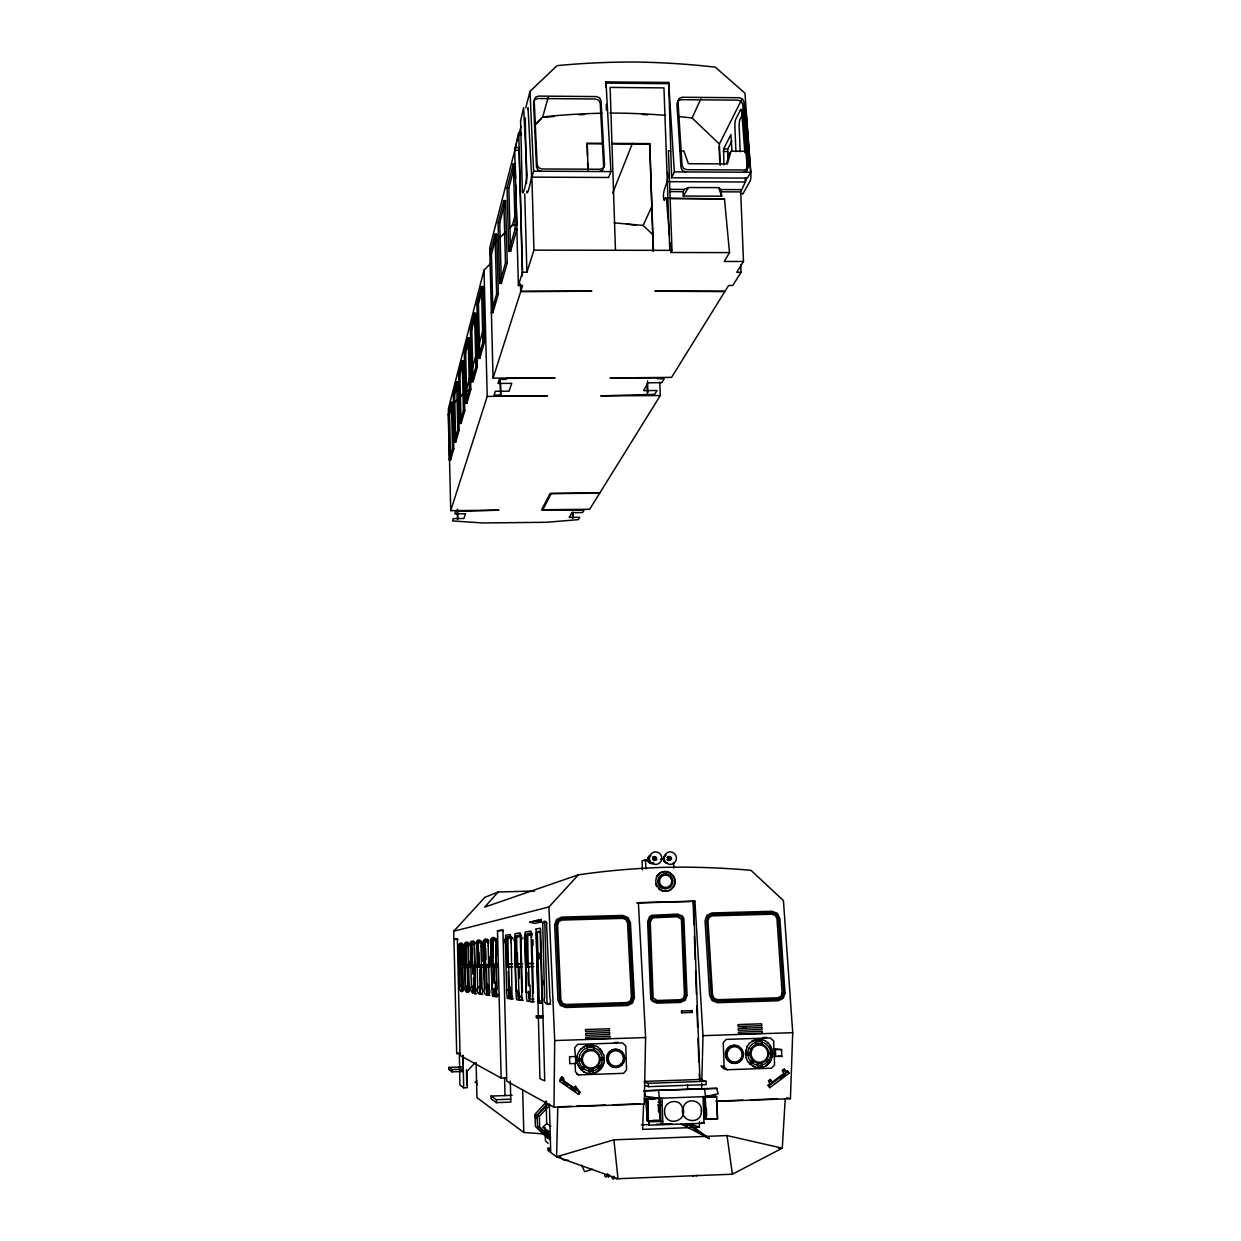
<?xml version="1.0" encoding="UTF-8"?>
<svg xmlns="http://www.w3.org/2000/svg" width="1241" height="1241" viewBox="0 0 1241 1241"><rect width="100%" height="100%" fill="white"/><g stroke="black" fill="none" stroke-linecap="round" stroke-linejoin="round"><path stroke-width="1.5" d="M701.848 1080.135L702.995 1035.661L694.913 901.137L638.386 902.672L645.599 1037.554L644.281 1103.994L553.982 1107.236L554.696 1040.563L548.941 906.969L578.415 874.796A951.816 863.224 89.5 0 1 664.726 867.319A952.266 863.907 89.8 0 1 750.976 870.329L783.428 900.578L792.72 1032.683L790.424 1098.719L716.46 1101.388M459.899 947.829L460.023 944.758L462.8 944.323M460.737 947.814L460.861 944.742M465.515 947.054L465.484 945.254M470.463 945.937C467.717 940.166 476.699 938.754 474.217 945.409M471.409 946.247L471.394 944.37M476.777 945.053C474.558 937.188 484.037 939.235 481.012 946.402L482.02 987.836C485.076 996.926 475.024 995.623 477.645 987.371L479.631 987.324L480.112 994.134M477.769 945.363L477.738 943.424M490.955 943.051C488.396 934.535 499.487 936.536 495.78 944.479L496.695 996.818L492.615 996.244L492.196 994.041L490.8 942.338M491.948 943.036L492.212 939.685L496.291 939.034M785.243 1098.626L782.28 1148.173L732.392 1174.219L618.002 1178.717L556.573 1156.798L557.798 1106.817L571.139 1106.336M506.592 941.376L506.561 939.111M701.615 1088.931L701.77 1083.362M526.262 938.661L526.572 935.419L532.28 934.551M460.349 945.564L460.675 965.312L463.963 965.234M643.598 1103.714L642.621 1129.388L689.856 1127.635M478.281 942.85L478.654 964.862L482.733 964.753M500.573 383.624L500.868 395.088L494.104 395.119L495.376 391.272L508.996 391.21L511.773 383.36L497.967 383.422L499.285 379.42L506.25 379.389L506.592 378.396L555.099 377.853L493.065 378.102L520.677 291.682L591.864 291.185L520.832 291.216L522.663 285.492L518.381 285.492L514.705 150.27L518.536 133.19L521.406 133.206M522.399 275.843L519.064 147.679L514.829 147.648M693.641 1127.495L699.303 1127.278L699.552 1121.802M459.03 946.107C458.27 944.122 462.815 943.346 462.179 945.642M459.915 946.65L460.039 945.564L462.815 945.146M460.752 946.619L460.876 945.549M464.615 945.27L464.786 943.905L467.873 943.765M465.53 945.828L465.654 943.874L468.648 943.408M466.352 945.223L466.523 943.843M466.399 945.813L466.538 944.68M470.494 944.385C469.687 942.214 474.776 941.345 474.109 943.843M471.44 944.975L471.564 942.943L474.776 942.431M476.808 943.439C477.754 938.925 482.889 942.571 480.903 946.418M477.785 944.044L477.925 941.935L481.399 941.392M484.642 943.051L484.812 941.795L488.566 941.221M485.541 942.369L485.758 940.833M490.986 941.314C490.66 937.824 497.563 938.32 495.702 942.384M772.042 1056.774L772.352 1053.02L770.258 1045.853M745.562 1053.966L745.872 1050.212M506.638 939.84C504.87 936.536 512.486 934.861 511.928 938.305M604.212 1058.728C605.05 1067.601 596.207 1075.761 587.412 1073.403M584.185 1072.1C576.212 1067.725 574.412 1055.827 580.664 1049.25M576.956 1059.705L577.313 1055.905M608.369 1176.732L609.176 1175.274L608.369 1176.732L607.501 1174.638L609.052 1176.701M723.875 164.882L723.612 148.904L730.933 134.586L731.957 151.262M727.815 159.158L727.784 148.92L731.88 140.978M740.722 264.643L741.032 272.337L736.751 272.337L743.483 261.479L740.706 191.905L745.732 181.093A5.833 1.024 -89 0 0 746.384 178.192M525.253 117.988L526.525 183.404M490.505 263.588L484.021 270.104L448.373 408.723L450.716 510.656L498.96 510.175L455.633 511.416L454.842 513.836L465.592 513.727L463.901 518.49L453.26 518.598L452.484 520.941L482.625 522.957L546.459 522.29L578.29 519.638L579.718 517.295L569.185 517.404L571.961 512.657L582.618 512.549L584.092 510.144L541.541 509.973L550.104 493.406L599.837 492.956L660.274 395.569L659.793 382.073M516.628 143.336L489.73 247.905L493.065 378.102M517.249 140.947L521.034 126.256M525.75 107.889L530 91.369L557.069 65.633A793.185 764.689 34.5 0 1 636.199 62.05A793.309 765.449 34 0 1 715.281 67.154L744.941 93.168L750.681 172.251L747.392 178.115L671.598 177.773L668.697 82.449L605.98 81.906L605.686 86.963M448.28 414.401L451.429 402.286L452.717 402.286L453.803 448.823L450.592 459.977L449.32 459.992L448.28 414.401L449.537 414.401L452.251 404.008M453.322 394.995L456.688 382.011L458.022 382.011L459.154 430.162L455.726 442.122L454.408 442.122L453.322 394.995L454.625 394.995L458.022 382.011M458.596 374.673L462.21 360.743L463.591 360.728L464.786 410.585L461.094 423.414L459.744 423.414L458.596 374.673L459.946 374.673L463.591 360.728M464.258 352.863L468.152 337.862L469.579 337.862L470.835 389.519L466.88 403.325L465.468 403.341L464.258 352.863L465.654 352.847L469.579 337.862M470.355 329.377L474.558 313.213L476.048 313.197L477.366 366.809L473.085 381.701L471.627 381.716L470.355 329.377L471.813 329.377L474.636 318.596M476.932 304.045L481.477 286.547L483.028 286.547L484.424 342.252L479.802 358.37L478.281 358.37L476.932 304.045L478.437 304.029L483.028 286.547M495.066 234.192L489.807 254.436L491.436 254.436L496.741 234.208L495.066 234.192L496.617 294.024L491.312 312.67L492.925 312.67L498.293 294.024L496.741 234.208M498.06 222.666L503.799 200.561L505.552 200.577L507.212 263.014L501.348 283.398L499.658 283.398L498.06 222.666L499.751 222.682L505.552 200.577M508.779 251.38L515.139 229.027L516.97 229.027L510.547 251.38L508.779 251.38L507.073 187.949L513.371 163.703L515.201 163.719L515.62 179.076M527.658 108.758L528.03 107.734L531.396 172.701C532.73 176.3 526.665 199.289 526.789 191.176M510.547 251.38L508.857 187.949L514.224 167.442M726.621 163.548L729.537 152.55M465.592 945.006L468.664 944.246M471.502 944.122L474.807 943.315M469.734 377.714L466.104 390.698L469.874 390.326M472.325 368.453L475.955 355.469M478.545 346.208L483.214 329.517M509.772 227.77L512.44 225.086L515.558 213.964M534.514 125.077L542.705 116.918L548.351 96.767M449.32 459.992L452.5 448.839L451.429 402.286M454.408 442.122L457.82 430.177L456.688 382.011M459.744 423.414L463.405 410.585L462.21 360.743M465.468 403.341L469.408 389.534L468.152 337.862M471.627 381.716L475.877 366.824L474.558 313.213M478.281 358.37L482.873 342.252L481.477 286.547M499.658 283.398L505.459 263.014L503.799 200.561M518.381 285.492L522.539 272.229L526.898 272.229L533.956 250.155L531.893 177.122L533.599 171.18L530 91.369M477.847 943.16L481.415 942.307M493.22 939.654L493.298 957.897M450.716 510.656L487.217 396.422L484.021 270.104M506.731 938.801L511.587 937.7L511.881 939.08M507.941 938.398L508.19 962.194M487.217 396.422L547.483 395.801L500.557 396.019L500.868 395.088M587.396 155.296L587.226 143.211L602.381 143.304M747.098 1046.675L745.376 1053.935L746.167 1057.704M603.871 1062.513L600.52 1069.168L594.501 1073.155M527.751 935.388L528.03 961.666M761.416 1063.072L761.757 1065.631L757.662 1065.74L758.623 1067.787L760.811 1067.71L761.617 1065.616M605.98 81.906L610.913 171.568L608.633 177.479L531.893 177.122M612.682 193.084L632.46 143.32M653.231 251.411L649.726 143.599L611.844 143.367M652.968 234.797L643.164 225.428L651.944 206.161M720.183 165.317L719.361 144.018L692.106 118.004L700.901 98.722M667.456 172.452C669.923 182.474 660.817 190.183 664.168 200.359L665.238 198.079L724.48 198.901L729.506 252.606L724.248 261.463L743.483 261.479M671.598 177.773L674.328 171.879L668.697 82.449M719.361 144.018L741.529 99.947M683.124 191.672L684.256 189.408L688.476 187.515L718.57 187.639L720.835 189.563L721.719 196.202L683.279 196.047L683.124 191.672L669.628 191.61M729.506 252.606L670.885 252.512L672.001 250.356L668.418 150.828L670.621 150.844M743.064 113.458L739.931 119.539A5.74 0.977 -88.9 0 0 739.186 126.83L740.194 151.743M660.274 395.569L600.737 395.863L654.674 394.343L657.001 390.527L643.552 390.589L648.128 382.771L661.763 382.709L664.183 378.722L657.327 378.753L657.916 377.776L609.983 377.978L671.567 377.373L724.791 291.604L654.876 291.17L725.07 291.154L728.591 285.477L732.795 285.477L741.032 272.337M683.279 196.047L688.476 187.515M771.033 1060.341L766.302 1065.802L762.905 1067.322M746.896 1046.644L749.13 1043.603M690.896 1126.533L692.618 1123.555M751.394 1063.925L752.744 1062.172L751.379 1060.869L750.045 1062.622L751.394 1063.925L753.303 1062.28L751.953 1060.977L750.045 1062.622M560.374 1078.491L561.754 1076.8L563.507 1078.01L564.298 1081.113L576.243 1089.412L575.421 1086.294L574.04 1087.985L574.862 1091.103L570.379 1088M561.754 1076.8L562.545 1079.903L560.792 1078.677L559.644 1081.314L578.601 1094.469L579.733 1091.847L575.421 1086.294M559.644 1081.314L560.792 1078.677M582.727 1069.773L584.433 1068.098L582.712 1066.655L581.253 1068.423L582.727 1069.773L584.077 1067.974M579.733 1091.847L578.601 1094.469M534.638 891.022L498.215 891.984L484.626 907.124L578.415 874.796M768.319 1063.335L769.73 1061.986L768.272 1060.419L767.016 1061.815L768.319 1063.335L766.442 1061.707L767.683 1060.31L769.73 1061.986M460.582 1053.423L456.704 1053.547L453.741 931.231L484.905 897.29L498.215 891.984M549.965 1139.812L537.57 1127.929L537.136 1115.023L547.436 1103.807M537.244 1115.612L547.638 1104.288M550.647 1137.516L539.649 1126.968L539.354 1116.419L549.747 1105.095M599.791 1069.153L601.187 1067.772L599.636 1066.205L598.348 1067.617L599.791 1069.153L597.976 1067.493L599.263 1066.081L601.187 1067.772M546.629 1101.605L535.042 1114.216L535.367 1126.425L547.638 1138.199M474.729 1063.118L466.957 1071.495L467.33 1087.705L463.715 1087.845L459.899 1085.006L459.356 1053.454M453.43 403.573L457.231 399.711M459.775 397.136L463.56 393.273M461.063 396.003L463.545 393.49M493.747 243.888L496.416 241.204M499.084 238.52L505.77 231.803M502.807 235.092L505.521 232.362M509.601 228.266L512.316 225.536M535.724 124.302L541.185 118.857M581.362 1068.454L583.068 1066.779M475.07 1082.509L476.947 1080.709M546.071 1100.907L546.707 1123.57L542.705 1127.293L548.863 1131.373M735.897 151.728L734.905 126.799A5.74 0.977 -88.9 0 1 735.649 119.508L740.629 109.689A5.802 0.993 -88.8 0 1 741.668 111.302L744.864 152.519L746.322 151.278L747.082 170.451M766.1 1065.771C773.577 1060.76 774.772 1049.033 767.993 1042.936M748.928 1043.572L755.024 1039.663M580.54 1049.219L586.698 1045.279M744.864 152.519L746.322 151.278L730.98 151.185L727.397 163.921L688.414 163.719L683.822 150.921L680.052 150.89M770.289 1079.453L771.669 1082.524L783.8 1073.449L782.388 1070.409L784.157 1069.075L785.569 1072.131L787.337 1070.797L788.624 1072.379L789.059 1073.294L769.823 1087.674L768.117 1085.177L769.885 1083.843L768.52 1080.771L770.289 1079.453L771.576 1081.035M768.536 1086.092L787.771 1071.712L787.337 1070.797M780.527 1078.429L785.088 1075.032M751.643 1041.183L758.499 1039.058M583.317 1046.815L590.22 1044.674M592.407 1169.239L585.814 1171.426A10.486 1.225 -23.7 0 1 584.511 1171.457L581.657 1165.159M649.245 859.47L642.078 860.68L642.388 869.848M549.375 1104.149L550.709 1152.455L556.573 1156.798L613.907 1139.827L727.024 1135.577L782.28 1148.173L778.417 1148.328M529.814 922.234L541.262 919.472L541.34 922.047L534.809 923.351L529.814 922.234L541.262 919.472M453.741 931.231L548.941 906.969M644.467 1091.01L645.258 1096.33L659.436 1098.254L705.571 1096.61L718.167 1093.724L716.553 1088.233L643.908 1090.808L717.236 1088.435M506.406 1077.902L501.162 1078.088L497.47 930.797L502.915 929.711L506.762 1081.19L553.982 1107.236M638.386 902.672L636.835 902.983L693.517 901.385L699.908 1079.592M743.235 172.22L746.291 171.01L747.377 168.078L742.754 104.275L741.265 101.374L738.054 100.149L681.092 99.683L678.036 100.862L676.934 103.763L681.014 167.737L682.519 170.7L685.746 171.925M599.403 171.506L602.521 170.296L603.684 167.333L600.21 103.143L598.751 100.226L595.525 99.001L537.849 98.52L534.731 99.714L533.552 102.615L536.484 166.992L537.942 169.97L541.2 171.227M763.106 1067.369L755.924 1067.57L752.604 1066.236M694.913 901.137L693.114 901.447L693.936 924.669M540.099 931.262L537.322 931.712L539.277 1003.317M488.535 940.259L484.673 941.267L485.091 967.189L489.559 967.127L489.342 958.099M521.406 935.078L516.054 936.381L516.551 966.801L522.352 966.723M532.249 933.372L526.355 934.783L526.882 966.677L533.708 966.599M496.307 940.026L492.134 941.004L492.522 967.096L497.377 967.034M469.222 944.215L465.98 944.711L466.321 965.172L469.858 965.079M475.396 943.284L471.906 943.812L472.263 965.017L476.063 964.924M487.853 941.376L485.153 941.795L485.541 964.676L489.962 964.567M495.531 940.213L492.584 940.662L492.987 964.49L497.796 964.366M512.331 937.653L507.212 938.444L507.073 941.252L507.647 964.102L511.37 964.009M520.367 936.428L516.613 937.002L517.094 963.869L521.685 963.745M531.582 934.721L526.944 935.435L527.441 963.605L532.498 963.466M658.133 1102.241L661.608 1101.775M512.44 225.086L516.07 224.761M544.458 117.337L554.029 116.499M746.43 1054.974L748.509 1054.866L748.432 1052.957L746.353 1053.082L746.43 1054.974L749.068 1054.974L748.99 1053.066L746.353 1053.082M772.74 1054.121L770.677 1054.23L770.599 1052.337L772.491 1052.182L770.009 1052.228L770.087 1054.136L772.74 1054.121L772.491 1052.182M577.608 1058.806L579.795 1058.682L579.857 1060.605L577.67 1060.729L577.608 1058.806L580.152 1058.806L580.199 1060.714L577.67 1060.729M604.243 1057.937L602.071 1058.061L602.133 1059.969L604.305 1059.861L604.134 1057.906L601.699 1057.937L601.761 1059.861L604.196 1059.814M578.942 114.761L584.697 114.467M460.349 1053.252L456.704 1053.547M547.917 1148.297L550.244 1150.004L550.306 1152.144L547.979 1150.423L547.917 1148.297L549.98 1148.22M556.573 1156.798L560.42 1156.659M568.254 1160.211L564.391 1160.366L560.203 1157.279M657.559 1105.111L661.344 1104.971M537.136 1115.023L535.073 1115.101L539.354 1116.419M652.611 1120.406L658.319 1120.189M648.252 1121.228L659.948 1120.887L659.002 1098.502L647.523 1098.921L648.252 1121.228L659.948 1120.887L648.454 1121.306L647.709 1098.999M705.865 1119.103L717.531 1118.762L716.709 1096.517L705.074 1096.858L705.865 1119.103L715.39 1118.746M648.748 1121.786L649.105 1125.277L648.748 1121.786L662.756 1121.383L661.98 1098.176M641.287 1124.873L648.903 1124.594M656.505 1124.315L671.738 1123.741M648.857 1125.168L704.004 1123.245L703.042 1096.703M686.071 1126.595L709.325 1138.555L689.531 1124.144L686.242 1123.912L686.335 1126.704L681.185 1124.098M589.087 1069.059L593.105 1068.92L593.182 1071.464L589.087 1071.572L588.948 1069.013M757.475 1063.211L761.648 1063.118M576.491 1074.07L578.616 1074.892L623.525 1073.325L626.534 1070.006L625.774 1045.977L622.563 1042.874L577.732 1044.364L574.707 1047.683L575.995 1063.459L569.743 1063.677L569.541 1056.758L575.793 1056.541M727.304 1069.742L771.638 1068.206L774.586 1064.902L773.624 1041.028L770.428 1037.941L726.171 1039.415L723.208 1042.704L724.108 1066.639L727.304 1069.742L724.046 1068.966L721.921 1066.919M644.575 1081.392L701.817 1079.391L700.56 1079.05M644.095 1081.935L648.298 1083.315L706.02 1081.299L706.145 1084.618L648.407 1086.666L644.653 1085.379M510.284 1081.066L510.827 1102.117L496.416 1102.629L491.095 1098.937L491.017 1096.082L512.068 1095.338M491.017 1096.082L496.338 1099.697L510.749 1099.185M646.158 1098.409L647.073 1120.701L646.158 1098.409L655.869 1098.13M705.586 1096.346L714.847 1095.943M644.25 1099.061L655.372 1098.719M653.278 1099.417L647.244 1099.138L647.849 1117.381M576.863 1106.119L605.468 1105.095M613.085 1104.816L639.782 1103.854M715.902 1101.124L742.863 1100.147M750.572 1099.867L777.533 1098.89M742.289 1027.998L745.903 1027.889M554.696 1040.563L645.599 1037.554M702.995 1035.661L792.72 1032.683M614.295 1042.487L618.158 1042.362M763.029 1037.538L766.845 1037.414M587.117 1045.977L593.57 1045.822L593.694 1049.855L587.365 1050.057L587.288 1046.023M761.679 1041.044L755.691 1041.277L755.459 1040.361L761.912 1040.191L762.067 1044.208L761.912 1040.191M773.376 1048.816L781.551 1049.576L781.83 1056.432L774.244 1056.37M773.965 1049.529L781.551 1049.576M462.753 1055.3L463.126 1071.479L452.019 1071.852L448.854 1069.664L448.808 1067.446L463.312 1066.95M448.808 1067.446L451.972 1069.602L463.079 1069.215M508.19 971.532L508.872 998.183L510.563 998.136M538.16 1000.882L538.377 1002.775L542.115 1003.302L540.145 931.727L536.453 932.317L536.345 934.194L538.16 1000.882L540.378 1000.82M538.377 1002.775L540.595 1002.697M681.573 1011.012L692.059 1010.701L692.121 1012.47L681.635 1012.78L681.573 1011.012L681.635 1012.78M542.674 1017.589L542.472 1015.836L542.674 1017.589L536.391 1017.558L536.36 1015.852L538.299 1015.976M536.36 1015.852L542.627 1015.867M536.391 1017.558L542.519 1017.558M459.853 947.535L460.287 965.327L461.125 965.312M466.787 965.157L465.918 965.188L469.393 965.095M471.363 945.921L471.844 965.033L473.783 964.971M486.053 964.66L485.091 964.691L489.435 964.583L489.249 956.935M493.53 964.474L492.522 964.505L497.238 964.381M506.623 943.191L507.15 964.117L508.236 964.086M526.277 940.647L526.882 963.621L528.077 963.574M459.868 949.225L460.287 967.484L462.148 967.422L462.272 972.835M465.468 946.743L465.918 967.406L467.841 967.36L468.446 989.294M471.378 947.736L471.844 967.344L473.829 967.282M477.707 945.022L478.219 967.266L480.283 967.204L480.841 989.201M485.091 967.189L487.232 967.127M492.522 967.096L494.756 967.034M506.514 940.988L507.15 966.925L509.555 966.848M516.551 966.801L519.064 966.739L519.374 978.048M526.882 966.677L529.519 966.599M462.428 948.807L463.281 985.881C465.84 993.917 457.572 992.862 459.775 985.525L461.543 985.478L461.931 991.575M470.355 945.301L471.409 986.719C476.172 985.447 470.168 995.639 476.528 993.529M494.632 996.182L494.073 988.813L491.917 988.86L490.971 945.099M511.214 942.477L512.052 999.021L507.29 998.338L506.499 990.38L508.826 990.318L509.477 998.276M506.499 990.38L508.826 990.318M519.033 999.61L518.319 991.295L515.884 991.342L514.565 938.894L515.031 933.744L520.196 932.86L521.965 1000.432L516.752 999.688L516.225 997.206L514.767 942.012C511.354 934.302 523.935 932.425 520.91 941.221L522.43 992.024M473.054 985.478L473.24 993.172L474.636 993.126M533.801 999.346L529.457 998.772L528.744 992.366L526.184 992.412L524.85 934.613L525.284 932.007L530.962 931.045L532.87 1001.983L527.13 1001.161L526.556 998.555L524.99 940.694C521.158 934.535 532.932 929.525 531.644 937.327M497.47 930.797L503.241 930.626M457.96 939.328L454.113 939.437L457.371 938.785L460.039 1055.393L501.162 1078.088M652.983 859.377L656.722 859.284M660.445 859.191L664.183 859.098M667.906 859.005L671.645 858.912M643.924 860.633L647.616 860.54M460.287 965.327L463.514 965.25L463.172 948.791M471.844 965.033L475.567 964.94M482.237 964.769L478.219 964.862L479.15 964.846L478.84 952.266M507.15 964.117L512.642 963.978M522.585 963.73L516.566 963.885L517.699 963.854L517.404 952.886M526.882 963.621L533.521 963.45M460.287 967.484L463.607 967.437M465.918 967.406L469.501 967.375L469.3 961.31M471.844 967.344L476.606 967.266M478.219 967.266L482.346 967.22M507.15 966.925L512.797 966.848M457.82 430.177L459.154 430.162M452.5 448.839L453.803 448.823M469.408 389.534L470.835 389.519M463.405 410.585L464.786 410.585M475.877 366.824L477.366 366.809M482.873 342.252L484.424 342.252M496.617 294.024L498.293 294.024M533.956 250.155L672.001 250.356M505.459 263.014L507.212 263.014M670.295 198.7L724.48 198.901M533.599 171.18L610.913 171.568M674.328 171.879L750.681 172.251M667.58 181.651L745.221 182.008L745.174 178.332M507.073 187.949L508.857 187.949M669.566 189.346L684.256 189.408M720.835 189.563L740.939 189.64M721.548 191.828L740.706 191.905M518.536 133.19L518.754 134.493L521.639 134.509M587.04 143.77L602.18 143.863M611.642 143.925L649.477 144.158M723.612 148.904L727.784 148.92M514.705 150.27L518.955 150.285M723.348 151.48L727.521 151.511M605.561 83.116L668.201 83.659M740.288 110.371L743.173 110.402M614.202 222.868L643.164 225.428M642.217 114.436L647.957 114.824M476.11 1062.544L476.947 1097.665L523.795 1132.459L544.815 1133.995M762.067 1044.208L755.8 1044.395L755.459 1040.361M479.507 987.324L479.755 992.102M494.073 988.813L494.213 993.979M518.319 991.295L518.49 997.128M528.744 992.366L529.519 1001.099M459.775 985.525L459.03 949.256C456.067 943.843 463.839 939.515 462.257 947.1M469.051 986.486C472.045 994.662 463.033 993.901 465.391 986.099L464.491 946.138M471.301 986.719C468.803 994.444 478.204 995.996 475.35 987.138L474.403 947.255M475.241 987.122L474.31 944.727M477.645 987.371L476.792 946.945M489.094 988.565C492.693 997.842 481.663 996.895 484.502 988.084L483.478 946.076C480.22 937.56 491.095 935.962 488.039 945.487M496.912 989.372L495.935 944.463M759.632 1067.989L756.11 1067.601L749.719 1064.033M691.206 1010.608L692.059 1010.701M758.298 1039.027L762.005 1039.431M590.096 1044.643L597.123 1046.396L602.288 1051.546M691.268 1012.377L692.121 1012.47M494.43 993.793L498.711 994.77M512.626 996.585L509.415 996.166L509.058 994.429M522.477 997.873L518.769 996.926M473.24 993.172L475.986 993.545M482.625 994.491L479.678 994.072L479.491 986.378M489.792 995.499L486.612 995.049L485.898 966.072M497.579 996.601L494.104 996.104L493.918 988.581M508.872 998.183L513.402 998.819M523.345 1000.215L518.366 999.517L518.117 989.853M528.79 1000.991L534.266 1001.766M550.709 1004.124L547.048 1003.612L544.783 921.753M778.402 1055.812L781.83 1056.432M761.757 1065.631L760.811 1067.71M757.568 1065.724L757.708 1063.258M536.205 920.9L541.34 922.047M720.866 1065.895L724.108 1066.639M786.701 1097.727L790.424 1098.719M593.415 1046.675L587.148 1046.877M706.02 1081.299L699.49 1079.468L699.288 1073.667M716.491 1096.455L705.291 1096.935L706.098 1119.18L717.531 1118.762L716.693 1102.008M705.074 1096.858L715.623 1097.184L704.593 1097.091L705.26 1115.271L706.641 1115.783L706.377 1108.477M575.995 1063.459L575.157 1063.165L575.405 1071.774L578.616 1074.892M593.182 1071.464L592.267 1073.558L589.971 1073.605L589.165 1071.603M701.894 1122.438L704.004 1123.245M692.354 1124.501L699.303 1127.278M584.061 1072.053L587.536 1073.449M688.708 1123.819L689.531 1124.144M761.819 1039.4L765.325 1040.765M662.756 1121.383L662.632 1124.672L660.988 1123.958M665.238 198.079L666.417 198.684L669.457 235.216M694.541 1129.837L709.325 1138.555L687.049 1124.237L687.142 1127.03M546.707 1123.57L550.833 1126.192M535.119 1117.21L537.322 1118.622M460.861 1070.021L463.126 1071.479M545.342 1130.954L550.213 1134.212M550.446 1136.384L547.405 1134.336L547.328 1131.001M545.295 1134.957L547.948 1136.772M561.025 1079.608L579.981 1092.778M562.902 1082.804L567.385 1085.922M765.123 1040.734L768.195 1042.967M750.2 1062.653L751.565 1063.956M538.78 1126.781L546.955 1134.631M548.041 1143.302L545.451 1140.82L545.094 1127.526M768.52 1080.771L769.808 1082.354M768.117 1085.177L769.823 1087.674M787.771 1071.712L789.059 1073.294M784.157 1069.075L785.444 1070.657M782.388 1070.409L783.676 1071.976M747.454 1061.102L749.921 1064.064M599.899 1048.567L603.762 1055.021M581.269 1069.882L577.53 1063.459M745.981 1057.658L747.656 1061.148M520.351 997.361L519.963 995.546M510.749 996.12L510.067 986.673M718.57 187.639L721.719 196.202M495.811 994.181L495.112 981.522M488.225 993.203L487.651 984.206M487.077 995.111L486.643 990.008M473.612 991.481L473.271 988.503M467.655 992.381L467.376 989.325M462.924 989.915L462.707 988.596M461.9 989.946L461.59 987.184M603.638 1054.974L604.351 1058.775M727.024 1135.577L732.392 1174.219M704.578 1089.133L705.571 1096.61M486.751 991.699L487.03 993.234L486.488 965.901M658.552 1090.761L659.436 1098.254M474.589 991.078L473.969 973.084M613.907 1139.827L618.002 1178.717M670.093 242.91L670.885 252.512M530.481 996.818L530 984.966M521.903 939.266C522.988 933.077 512.843 936.877 515.992 941.966M510.966 940.244C512.114 933.201 502.047 937.808 505.459 943.222L506.654 990.396M487.961 943.486C488.97 937.265 480.701 941.423 483.602 946.061L484.626 988.1L486.565 988.038L486.534 990.721M468.043 943.548L468.152 948.062M468.09 946.278C469.548 938.351 461.605 942.912 464.615 948.527L465.391 986.099L467.221 986.052L467.205 988.457M467.283 987.82L467.345 990.504M463.017 945.611L463.126 948.807M463.002 946.2L463.079 947.395M511.059 942.493L510.392 934.52L505.692 935.311L505.304 943.253M508.67 990.302L508.794 993.327M775.408 1049.777L775.687 1056.634M719.144 146.516L719.827 163.936M746.508 1053.097L746.586 1055.005M481.772 944.463L482.144 961.092M703.694 1096.423L704.5 1118.591L704.004 1111.114M669.783 250.356L663.951 87.894L610.122 87.428L615.458 250.263M694.355 936.288L695.193 959.495M695.612 971.114L696.434 994.336M696.853 1005.939L697.613 1027.222M698.031 1038.841L698.869 1062.063M687.514 1084.712L687.654 1088.357M649.726 143.599L653.464 250.915M673.63 862.557L673.832 868.111M647.523 380.863L647.926 392.451M647.042 383.779L647.43 395.305M660.088 1097.494L660.926 1122.066M658.382 1106.553L658.568 1112.045M462.335 946.449L462.319 948.822M645.522 859.579L645.832 868.824M648.298 1083.315L648.407 1086.666M606.26 104.291L606.446 110.077M587.226 143.211L588.079 170.11M587.629 162.974L587.815 168.745M572.83 511.99L573.001 517.761M572.489 512.595L572.659 518.335M577.717 1058.837L577.763 1060.76M524.726 193.813L526.898 272.229M542.86 980.902L542.969 984.749M518.754 134.493L522.539 272.229M539.075 953.181L539.23 958.89M520.475 283.972L520.677 291.682M515.775 184.847L516.876 225.179M537.524 1015.821L537.57 1017.527M537.275 1016.038L537.322 1017.76M513.371 163.703L515.139 229.027M532.87 939.794L533.025 945.254M531.955 939.794L533.397 993.172M528.604 966.987L529.116 985.866M529.255 991.528L529.457 999.083M527.968 962.923L528.061 966.646M528.014 972.261L528.387 985.664M528.526 991.419L528.635 995.251M522.663 1089.614L523.795 1132.459M499.751 222.682L501.348 283.398M518.164 965.296L519.017 997.593M500.092 378.629L500.557 396.019M491.436 254.436L492.925 312.67M508.686 965.467L509.539 998.167M507.988 957.757L508.221 966.894M504.575 1077.979L505.025 1095.586M496.819 944.448L497.02 955.322M478.437 304.029L479.802 358.37M493.98 965.746L494.399 982.81M494.538 988.503L494.678 994.196M493.36 966.01L493.778 982.934M496.338 1099.697L496.416 1102.629M488.178 945.471L489.233 988.581M471.813 329.377L473.085 381.701M485.65 947.86L485.867 959.464M465.654 352.847L466.88 403.325M479.647 969.764L480.236 994.057M475.598 963.652L475.675 967.297M459.946 374.673L461.094 423.414M476.777 1082.664L476.839 1085.037M473.147 966.15L473.333 973.859M473.426 977.722L473.798 993.141M472.65 961.155L472.743 967.313M472.604 966.243L472.79 973.937M468.26 948.046L469.16 986.486M457.51 509.26L457.743 518.94M454.625 394.995L455.726 442.122M457.324 509.896L457.541 519.529M467.236 968.12L467.748 990.442M466.399 948.465L466.74 965.498M467.128 986.548L467.268 992.319M466.771 1070.719L467.097 1084.851M466.43 1069.758L466.771 1084.634M449.537 414.401L450.592 459.977M461.559 968.306L462.04 989.573M461.031 963.807L460.675 947.503M461.047 968.321L461.574 991.528M462.971 1055.408L463.715 1087.845M451.972 1069.602L452.019 1071.852M484.548 944.075L484.564 946.03M476.653 944.385L476.684 946.961M458.906 946.945L458.937 949.256M665.409 115.335A720.214 710.721 67.4 0 0 617.506 113.102A720.044 710.162 67.3 0 0 609.843 113.117M678.78 116.545A720.214 710.721 67.4 0 1 692.106 118.004M466.027 390.962A483.028 479.15 83.3 0 1 469.796 390.543M542.705 116.918A720.044 710.162 67.3 0 1 602.164 113.226M745.36 109.41A5.802 1.008 -88.8 0 1 746.012 111.333L750.898 173.771A5.833 1.024 -89 0 1 750.107 181.108L742.909 193.829A5.724 0.993 -89.1 0 1 742.165 193.441M626.705 224.218A625.464 618.794 72 0 1 635.749 225.086M671.598 874.222A9.99 9.819 74.3 0 1 672.079 888.246A9.788 9.618 74.3 0 1 658.382 888.618M657.916 874.858A9.788 9.618 74.3 0 1 671.614 874.517M656.784 886.601A9.99 9.819 74.2 0 1 655.729 884.228M656.442 876.673A9.99 9.819 74.2 0 1 657.916 874.579M671.334 884.926A7.322 7.198 74.2 0 1 661.608 887.842A7.322 7.198 74.2 0 1 658.63 877.945A7.322 7.198 74.2 0 1 668.356 874.983M671.086 877.573A7.322 7.198 74.2 0 1 672.001 883.142M742.971 1054.012A9.028 8.78 84 0 1 730.794 1062.622A9.028 8.78 84 0 1 728.296 1047.59A9.028 8.78 84 0 1 742.583 1051.685M621.989 1064.545A9.075 8.873 -88.5 0 1 607.268 1061.738A9.075 8.873 -88.5 0 1 616.001 1049.281A9.075 8.873 -88.5 0 1 623.339 1062.622M607.516 1173.769A34.143 3.878 87.8 0 1 604.584 1175.134M613.892 1176.266A34.127 3.971 87.7 0 1 612.868 1176.716M614.031 1178.469A36.361 4.235 87.7 0 1 611.782 1176.949M694.014 1175.336A36.237 5.305 87.4 0 1 692.633 1175.816M697.271 1175.196A36.237 5.352 87.4 0 1 695.891 1175.692M617.32 1178.345A36.361 4.266 87.7 0 1 616.219 1178.826M668.511 856.771A1.893 1.861 71.6 0 1 670.218 859.548A1.893 1.861 71.6 0 1 666.991 859.625M666.929 857.748A1.893 1.861 71.6 0 1 668.03 856.848M666.82 862.929A4.157 4.08 71.6 0 1 665.579 855.359M652.316 857.236A1.893 1.861 72.2 0 1 653.836 860.649M653.262 863.271A4.157 4.095 72.3 0 1 648.143 860.463A4.157 4.095 72.3 0 1 650.873 855.313M653.852 862.945A4.157 4.08 72.3 0 1 647.957 861.099A4.157 4.08 72.3 0 1 650.501 855.437M655.605 858.245A4.157 4.08 72.3 0 1 655.667 860.385M667.487 863.162A4.142 4.08 71.6 0 1 666.153 855.049M520.584 120.889L522.306 189.19C521.747 202.345 528.17 176.827 526.929 172.67L523.609 107.703L520.584 120.889M542.72 923.521L544.597 997.671C541.883 1005.179 553.052 1006.761 549.934 998.291L546.614 924.762C548.305 920.884 542.472 919.752 542.72 923.521M536.081 928.935L539.959 1078.693L544.737 1080.911L540.611 930.331L540.347 928.19L536.081 928.935M701.32 1110.493C702.422 1125.401 679.851 1122.872 682.597 1108.492C680.363 1097.106 663.175 1100.674 664.664 1111.827C664.618 1126.812 686.987 1122.609 683.233 1108.477C684.644 1096.982 702.034 1099.247 701.32 1110.493M782.109 992.816L780.992 996.275L777.797 997.795L717.515 999.688L714.118 998.385L712.536 994.987L707.975 920.775L709.123 917.363L712.318 915.874L772.026 914.214L775.392 915.517L776.975 918.836L782.109 992.816M783.707 992.924L782.249 997.283L778.2 999.238L717.608 1001.146L713.296 999.455L711.279 995.189L706.703 920.651L708.192 916.354L712.241 914.446L772.243 912.787L776.509 914.462L778.526 918.635L783.707 992.924M785.041 993.017L783.257 998.338L778.293 1000.758L717.407 1002.697L712.117 1000.587L709.619 995.375L705.043 920.558L706.889 915.331L711.853 912.957L772.119 911.282L777.347 913.36L779.844 918.464L785.041 993.017M631.405 997.531L630.211 1001.022L626.938 1002.557L565.849 1004.481L562.437 1003.162L560.885 999.75L557.612 924.995L558.838 921.567L562.095 920.062L622.61 918.371L625.976 919.69L627.527 923.025L631.405 997.531M748.618 165.829L747.516 168.776L744.46 169.986L686.816 169.691L683.574 168.45L682.069 165.487L677.974 101.343L679.075 98.442L682.147 97.263L739.264 97.729L742.475 98.97L743.98 101.871L748.618 165.829M632.957 997.64L631.421 1002.03L627.279 1004L565.88 1005.955L561.537 1004.233L559.567 999.951L556.278 924.871L557.861 920.558L561.987 918.619L622.78 916.944L627.077 918.619L629.047 922.839L632.957 997.64M634.384 997.733L632.46 1003.1L627.388 1005.551L565.694 1007.506L560.374 1005.381L557.938 1000.137L554.649 924.778L556.604 919.503L561.677 917.115L622.749 915.424L627.993 917.518L630.444 922.652L634.384 997.733M684.412 995.235L683.295 998.353L680.378 999.719L657.11 1000.463L653.138 997.888L650.268 921.861L652.719 917.782L677.477 916.773L681.433 919.333L684.412 995.235M685.808 995.422L684.38 999.362L680.688 1001.13L657.141 1001.859L653.324 1000.339L652.068 998.524L649.121 921.846L650.563 917.952L652.301 916.68L677.695 915.563L681.48 917.083L682.721 918.883L685.808 995.422M687.049 995.406L685.265 1000.215L680.735 1002.402L656.939 1003.162L652.254 1001.254L650.687 999.005L647.647 921.675L649.431 916.913L651.603 915.315L677.648 914.105L682.302 915.998L683.853 918.231L687.049 995.406M604.522 165.084L603.359 168.047L600.241 169.257L541.867 168.962L538.594 167.721L537.136 164.727L534.188 100.195L535.383 97.279L538.501 96.084L596.347 96.565L599.574 97.791L601.047 100.723L604.522 165.084M551.206 493.623L542.829 509.741L589.692 509.275L599.698 493.173L551.206 493.623M674.189 886.012L670.854 889.719A9.664 9.385 41.5 0 1 661.143 889.983L657.389 886.462A10.238 9.928 41.5 0 1 656.846 876.565L660.181 872.873A9.664 9.385 41.4 0 1 669.876 872.609L673.63 876.13A10.238 9.928 41.4 0 1 674.189 886.012M609.486 1030.682L585.581 1031.457L585.488 1029.549L609.393 1028.758L609.486 1030.682M761.695 1025.687L738.1 1026.462L737.976 1024.57L761.571 1023.794L761.695 1025.687M609.595 1032.59L585.674 1033.381L585.768 1035.304L609.688 1034.513L609.595 1032.59M761.819 1027.595L738.224 1028.37L738.348 1030.278L761.943 1029.503L761.819 1027.595M609.781 1036.437L585.845 1037.212L585.938 1039.136L609.874 1038.345L609.781 1036.437M762.067 1031.395L738.473 1032.186L738.597 1034.079L762.207 1033.303L762.067 1031.395M659.25 877.775A7.337 7.213 74.2 0 0 665.874 888.587A7.337 7.213 74.2 0 0 671.738 877.449A7.337 7.213 74.2 0 0 659.25 877.775M660.196 878.302A6.236 6.127 74.2 0 0 665.828 887.486A6.236 6.127 74.2 0 0 670.823 878.008A6.236 6.127 74.2 0 0 660.196 878.302M750.96 1049.017A9.649 9.37 82.8 0 0 759.647 1063.18A9.649 9.37 82.8 0 0 767.171 1048.459A9.649 9.37 82.8 0 0 750.96 1049.017M726.792 1050.134A9.044 8.796 84 0 0 734.92 1063.413A9.044 8.796 84 0 0 742.009 1049.607A9.044 8.796 84 0 0 726.792 1050.134M727.955 1050.77A7.679 7.477 84 0 0 734.858 1062.063A7.679 7.477 84 0 0 740.893 1050.32A7.679 7.477 84 0 0 727.955 1050.77M749.083 1047.993A11.821 11.479 82.8 0 0 759.725 1065.352A11.821 11.479 82.8 0 0 768.955 1047.311A11.821 11.479 82.8 0 0 749.083 1047.993M752.015 1049.514A8.656 8.408 82.8 0 0 759.802 1062.234A8.656 8.408 82.8 0 0 766.566 1049.017A8.656 8.408 82.8 0 0 752.015 1049.514M597.697 1065.91A9.711 9.509 -86.5 0 0 592.965 1049.824A9.711 9.509 -86.5 0 0 581.672 1062.094A9.711 9.509 -86.5 0 0 597.697 1065.91M622.253 1064.638A9.09 8.889 -88.5 0 0 617.801 1049.576A9.09 8.889 -88.5 0 0 607.283 1061.071A9.09 8.889 -88.5 0 0 622.253 1064.638M621.291 1063.708A7.725 7.555 -88.5 0 0 617.506 1050.91A7.725 7.555 -88.5 0 0 608.555 1060.667A7.725 7.555 -88.5 0 0 621.291 1063.708M599.139 1067.369A11.898 11.65 -86.5 0 0 593.322 1047.652A11.898 11.65 -86.5 0 0 579.5 1062.699A11.898 11.65 -86.5 0 0 599.139 1067.369M597.123 1065.274A8.718 8.532 -86.5 0 0 592.872 1050.832A8.718 8.532 -86.5 0 0 582.743 1061.846A8.718 8.532 -86.5 0 0 597.123 1065.274M667.705 857.919A1.893 1.861 71.5 0 0 670.062 860.168A1.893 1.861 71.5 0 0 670.792 856.988A1.893 1.861 71.5 0 0 667.705 857.919M664.199 856.662A6.298 6.205 71.4 0 0 672.064 864.17A6.298 6.205 71.4 0 0 674.484 853.575A6.298 6.205 71.4 0 0 664.199 856.662M649.524 856.693A6.329 6.236 72 0 0 657.435 864.232A6.329 6.236 72 0 0 659.855 853.591A6.329 6.236 72 0 0 649.524 856.693M652.859 858.027A1.893 1.861 72.1 0 0 655.232 860.277A1.893 1.861 72.1 0 0 655.962 857.097A1.893 1.861 72.1 0 0 652.859 858.027"/></g></svg>
